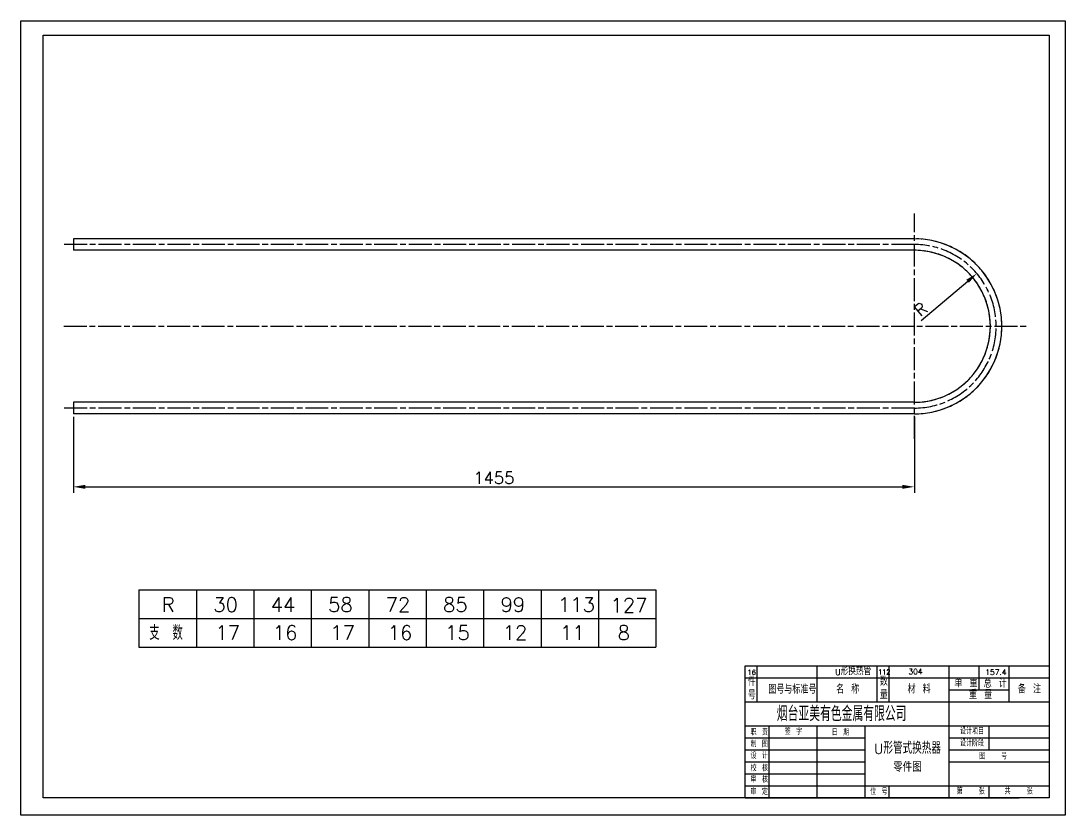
# Model space of a CAD drawing. Header units: millimetres. Extents: x 2215 to 13516, y 3399 to 7964.
# Drawn here: x 9415 to 10506, y 3399 to 4229 of the extents above; entities that cross this region are included whole.
import ezdxf

# ---------------------------------------------------------------- set-up
doc = ezdxf.new("R2010")
doc.units = ezdxf.units.MM
doc.linetypes.add('ACAD_ISO08W100', pattern=[36, 24, -3, 6, -3])
for name, color, linetype in [('中心线', 1, 'ACAD_ISO08W100'), ('实线', 6, 'Continuous'), ('文本', 4, 'Continuous'), ('标注', 3, 'Continuous')]:
    doc.layers.add(name, color=color, linetype=linetype)
doc.styles.get("Standard").update_dxf_attribs({"font": 'txt', "bigfont": 'gbcbig.shx'})
doc.dimstyles.new('ISO-25', dxfattribs={"dimtxt": 2.5, "dimasz": 2.5, "dimexe": 1.25, "dimexo": 0.625, "dimtad": 1, "dimtxsty": 'Standard', "dimcen": 2.5, "dimadec": 0, "dimazin": 0, "dimtfac": 1, "dimtmove": 0, "dimatfit": 3, "dimfxl": 0, "dimarcsym": 0})

# ---------------------------------------------------------------- blocks, each defined once
blk = doc.blocks.new('*D92')
at = {"layer": 'Defpoints', "color": 0}
for p in [(9470.1, 3818.3), (10348.3, 3818.3), (10348.3, 3742)]:
    blk.add_point(p, dxfattribs=at)
at = {"layer": '标注', "color": 3, "lineweight": -2}
for p, q in [((9470.1, 3815.2), (9470.1, 3735.8)), ((10348.3, 3815.2), (10348.3, 3735.8)), ((9482.6, 3742), (10335.8, 3742))]:
    blk.add_line(p, q, dxfattribs=at)
at = {"layer": '标注', "color": 3}
for points in [[(9482.6, 3744.1), (9482.6, 3739.9), (9470.1, 3742)], [(10335.8, 3744.1), (10335.8, 3739.9), (10348.3, 3742)]]:
    blk.add_solid(points, dxfattribs=at)
at = {"layer": '标注', "color": 4, "insert": (9909.2, 3751.4), "char_height": 12.5, "attachment_point": 5}
blk.add_mtext('1455', dxfattribs=at)
blk = doc.blocks.new('*D93')
at = {"layer": 'Defpoints', "color": 0}
for p in [(10413.5, 3964.9), (10348.3, 3909.7)]:
    blk.add_point(p, dxfattribs=at)
at = {"layer": '标注', "color": 3, "lineweight": -2}
blk.add_line((10355.3, 3915.6), (10404, 3956.8), dxfattribs=at)
at = {"layer": '标注', "color": 3}
blk.add_solid([(10402.6, 3958.4), (10405.3, 3955.2), (10413.5, 3964.9)], dxfattribs=at)
at = {"layer": '标注', "color": 4, "insert": (10354.8, 3927.5), "char_height": 12.5, "attachment_point": 5, "rotation": 40.2275}
blk.add_mtext('R', dxfattribs=at)

msp = doc.modelspace()

# ---------------------------------------------------------------- linework, layer by layer
at = {"layer": '中心线'}
for p, q in [((10348.285, 3792.018), (10348.285, 4027.41)), ((10348.285, 3995.134), (9459.916, 3995.134)), ((9459.916, 3909.714), (10465.981, 3909.714)), ((10348.285, 3824.294), (9459.916, 3824.294))]:
    msp.add_line(p, q, dxfattribs=at)
for radius in [91.42, 85.42, 79.42]:
    msp.add_arc((10348.285, 3909.714), radius, 270, 90, dxfattribs=at)
at = {"layer": '实线'}
for p, q in [((10348.285, 4001.134), (9470.135, 4001.134)), ((9470.135, 4001.134), (9470.135, 3989.134)), ((10348.285, 3989.134), (9470.135, 3989.134)), ((10348.285, 3830.294), (9470.135, 3830.294)), ((9470.135, 3830.294), (9470.135, 3818.294)), ((10348.285, 3818.294), (9470.135, 3818.294))]:
    msp.add_line(p, q, dxfattribs=at)
for radius in [91.42, 79.42]:
    msp.add_arc((10348.285, 3909.714), radius, 270, 90, dxfattribs=at)
at = {"layer": '标注'}
for p, q in [((9538.466, 3634.397), (10078.466, 3634.397)), ((9538.466, 3634.397), (9538.466, 3574.397)), ((9538.466, 3634.397), (9538.466, 3574.397)), ((9538.466, 3634.397), (9538.466, 3574.397)), ((9598.466, 3634.397), (9598.466, 3574.397)), ((9658.466, 3634.397), (9658.466, 3574.397)), ((9718.466, 3634.397), (9718.466, 3574.397)), ((9778.466, 3634.397), (9778.466, 3574.397)), ((9838.466, 3634.397), (9838.466, 3574.397)), ((9898.466, 3634.397), (9898.466, 3574.397)), ((9958.466, 3634.397), (9958.466, 3574.397)), ((10018.466, 3634.397), (10018.466, 3574.397)), ((10078.466, 3634.397), (10078.466, 3574.397)), ((9538.466, 3604.397), (10078.466, 3604.397)), ((9538.466, 3574.397), (10078.466, 3574.397)), ((10171.532, 3417.179), (10171.532, 3555.131)), ((10171.532, 3555.131), (10489.241, 3555.131)), ((10171.532, 3555.131), (10489.241, 3555.131)), ((10184.073, 3517.508), (10184.073, 3555.131)), ((10246.779, 3517.508), (10246.779, 3555.131)), ((10309.485, 3517.508), (10309.485, 3555.131)), ((10322.026, 3517.508), (10322.026, 3555.131)), ((10384.731, 3492.425), (10384.731, 3555.131)), ((10416.084, 3530.049), (10416.084, 3555.131)), ((10447.437, 3517.508), (10447.437, 3555.131)), ((10171.532, 3542.59), (10489.241, 3542.59)), ((10384.731, 3530.049), (10447.437, 3530.049)), ((10171.532, 3517.508), (10489.241, 3517.508)), ((10171.532, 3417.179), (10171.532, 3492.425)), ((10171.532, 3417.179), (10171.532, 3492.425)), ((10171.532, 3492.425), (10489.241, 3492.425)), ((10196.614, 3417.179), (10196.614, 3492.425)), ((10246.779, 3417.179), (10246.779, 3492.425)), ((10296.943, 3417.179), (10296.943, 3492.425)), ((10384.731, 3417.179), (10384.731, 3492.425)), ((10426.535, 3467.343), (10426.535, 3492.425)), ((10171.532, 3479.884), (10296.943, 3479.884)), ((10384.731, 3479.884), (10489.241, 3479.884)), ((10171.532, 3467.343), (10296.943, 3467.343)), ((10384.731, 3467.343), (10489.241, 3467.343)), ((10171.532, 3454.802), (10296.943, 3454.802)), ((10384.731, 3454.802), (10489.241, 3454.802)), ((10171.532, 3442.261), (10296.943, 3442.261)), ((10171.532, 3429.72), (10489.241, 3429.72)), ((10322.026, 3417.179), (10322.026, 3429.72)), ((10426.535, 3417.179), (10426.535, 3429.72)), ((10171.532, 3417.179), (10457.888, 3417.179))]:
    msp.add_line(p, q, dxfattribs=at)
for points in [[(9415.202, 4228.798), (10505.755, 4228.798), (10505.755, 3399.021), (9415.202, 3399.021)], [(9438.322, 4213.942), (10489.241, 4213.942), (10489.241, 3417.179), (9438.322, 3417.179)]]:
    msp.add_lwpolyline(points, close=True, dxfattribs=at)

# ---------------------------------------------------------------- texts
at = {"layer": '文本'}
for s, insert, char_height, width, attachment_point in [('R', (9562.401, 3626.37), 15, 32.94836, 1), ('30', (9616.082, 3626.37), 15, 32.94836, 1), ('44', (9676.082, 3626.37), 15, 32.94836, 1), ('58', (9736.082, 3626.37), 15, 32.94836, 1), ('72', (9796.082, 3626.37), 15, 32.94836, 1), ('85', (9856.082, 3626.37), 15, 32.94836, 1), ('99', (9916.082, 3626.37), 15, 32.94836, 1), ('113', (9976.082, 3626.37), 15, 32.94836, 1), ('127', (10031.022, 3625.738), 15, 32.94836, 1), ('支 数', (9549.312, 3597.045), 15, 57.32111, 1), ('17', (9618.339, 3597.045), 15, 57.32111, 1), ('16', (9678.339, 3597.045), 15, 57.32111, 1), ('17', (9738.339, 3597.045), 15, 57.32111, 1), ('16', (9798.339, 3597.045), 15, 57.32111, 1), ('15', (9858.339, 3597.045), 15, 57.32111, 1), ('12', (9918.339, 3597.045), 15, 57.32111, 1), ('11', (9978.339, 3597.045), 15, 57.32111, 1), ('8', (10038.339, 3597.045), 15, 57.32111, 1), ('16', (10173.89, 3550.849), 5.2255, 16.81669, 1), ('{\\H0.75x;U}形换热管', (10265.591, 3553.387), 8, 260.80086, 1), ('112', (10310.466, 3551.032), 5, 30.789, 1), ('304', (10342.123, 3551.905), 5.76, 129.49487, 1), ('157.4', (10422.376, 3551.289), 5.76, 119.53372, 1), ('件\\P号', (10174.398, 3542.425), 8.361, 11.45025, 1), ('图号与标准号', (10195.827, 3534.424), 8.3608, 60.88768, 1), ('名 称', (10266.563, 3534.489), 8.3608, 85.66708, 1), ('数\\P量', (10312.172, 3542.721), 8.361, 11.45025, 1), ('材 料', (10341.201, 3534.633), 8.3608, 85.66708, 1), ('单 重', (10390.099, 3540.905), 8.3608, 85.66708, 1), ('总 计', (10420.701, 3540.573), 8.3608, 85.66708, 1), ('备 注', (10456.421, 3534.633), 8.3608, 85.66708, 1), ('重 量', (10405.4, 3528.936), 8.3608, 85.66708, 1), ('烟台亚美有色金属有限公司', (10204.662, 3512.851), 15.67642, 213.19926, 1), ('签 字', (10212.915, 3489.396), 6.2706, 34.03398, 1), ('设计项目', (10395.955, 3489.876), 6.2706, 41.80378, 1), ('职 责', (10177.255, 3488.828), 6.2706, 40.75469, 1), ('日 期', (10262.026, 3488.586), 6.2706, 34.43914, 1), ('制 图', (10177.255, 3476.38), 6.2706, 40.75469, 1), ('{\\H0.8267x;U}形管式换热器\\P{\\H0.8333x;零件图}', (10341.118, 3475.632), 12.54113, 84.09059, 2), ('设计阶段', (10395.955, 3477.335), 6.2706, 41.80378, 1), ('设 计', (10177.255, 3464.253), 6.2706, 40.75469, 1), ('图   号', (10416.028, 3463.744), 6.2706, 85.66708, 1), ('校 核', (10177.255, 3451.167), 6.2706, 40.75469, 1), ('审 核', (10177.255, 3439.358), 6.2706, 40.75469, 1), ('审 定', (10177.255, 3426.592), 6.2706, 40.75469, 1), ('位 号', (10302.163, 3426.57), 6.2706, 23.45875, 1), ('第   张', (10392.464, 3427.074), 6.2706, 85.66708, 1), ('共   张', (10442.555, 3427.074), 6.2706, 85.66708, 1)]:
    msp.add_mtext(s, dxfattribs=dict(at, insert=insert, char_height=char_height, width=width, attachment_point=attachment_point))

# ---------------------------------------------------------------- dimensions: what is measured, and where the dimension line sits
at = {"layer": '标注'}
dim = msp.add_radius_dim(center=(10348.285, 3909.714), mpoint=(10413.502, 3964.88), text='R', dimstyle='ISO-25', override={"dimscale": 5, "dimdsep": 46, "dimclrd": 3, "dimclre": 3, "dimclrt": 4}, dxfattribs=at)
dim.commit()
dim.dimension.update_dxf_attribs({"geometry": '*D93', "text_midpoint": (10360.848, 3920.341), "dimtype": 164})
dim = msp.add_linear_dim(base=(10348.285, 3742.025), p1=(9470.135, 3818.294), p2=(10348.285, 3818.294), text='1455', dimstyle='ISO-25', override={"dimscale": 5, "dimdsep": 46, "dimclrd": 3, "dimclre": 3, "dimclrt": 4}, dxfattribs=at)
dim.commit()
dim.dimension.update_dxf_attribs({"geometry": '*D92', "text_midpoint": (9909.21, 3751.4)})

doc.saveas('drawing.dxf')
